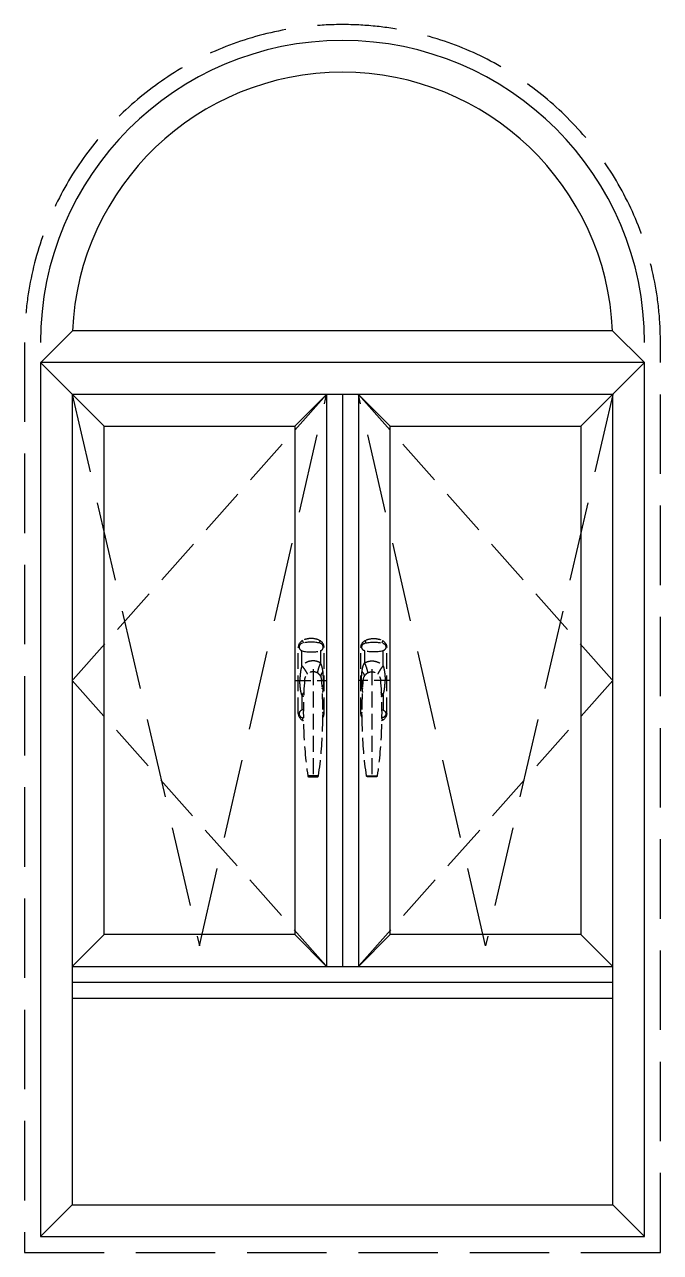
# Model space of a CAD drawing. Header units: millimetres. Extents: x 0 to 1000, y 0 to 1932.
import ezdxf

# ---------------------------------------------------------------- set-up
doc = ezdxf.new("R2010")
doc.units = ezdxf.units.MM
doc.linetypes.add('DASH', pattern=[0.35, 0.25, -0.1])
for name, color, linetype in [('Sunac_@F15_Gridline_Glass', 134, 'Continuous'), ('Sunac_Gridline_Glass', 134, 'Continuous'), ('Sunac_HardWare', 13, 'Continuous'), ('Sunac_Refline', 10, 'Continuous'), ('Sunac_Wall', 2, 'DASH')]:
    doc.layers.add(name, color=color, linetype=linetype)

# ---------------------------------------------------------------- blocks, each defined once
blk = doc.blocks.new('zs')
at = {"layer": 'Sunac_HardWare', "linetype": 'DASH', "ltscale": 100}
for p, q in [((-44.5, -52), (-44.5, 52)), ((-38.8, 23.2), (-38.8, 46.6)), ((-9.7, 46.6), (-9.7, 27.5)), ((-4, -52), (-4, 52)), ((-50, 0), (0, 0)), ((-21.2, 17.6), (-21.2, -151.5)), ((-21.2, 4.5), (-21.2, -6.9)), ((-38.8, -23.2), (-38.8, -46.6)), ((-12.8, -150.2), (-29.7, -150.2)), ((-28.2, -151.5), (-14.3, -151.5))]:
    blk.add_line(p, q, dxfattribs=at)
for centre, radius, start, end in [((-32.5, 52), 12, 117.2796, 180), ((-37, 52.5), 6.15, 103.4197, 256.5803), ((-24.2, -0.9), 61.1, 76.5803, 103.4197), ((-24.2, 36), 30, 62.7204, 117.2796), ((-16, 52), 12, 0, 62.7204), ((-11.5, 52.5), 6.15, 283.4197, 76.5803), ((-24.2, 105.9), 61.1, 256.5803, 283.4197), ((674.3, -51.1), 710.9, 175.7976, 188.0138), ((-21.2, 0), 13.5, 4.2024, 175.7976), ((-716.7, -51.1), 710.9, 351.9862, 4.2024), ((-32.5, -52), 12, 180, 242.7204), ((-37, -52.5), 6.15, 103.4197, 256.5803), ((-24.2, -105.9), 61.1, 101.671, 103.4197), ((-11.5, -52.5), 6.15, 335.9077, 23.8655), ((-16, -52), 12, 327.1977, 0), ((-24.2, 0.9), 61.1, 256.5803, 258.3531), ((-24.2, -36), 30, 242.7204, 245.8599), ((-28.2, -150), 1.5, 188.0138, 270), ((-14.3, -150), 1.5, 270, 351.9862)]:
    blk.add_arc(centre, radius, start, end, dxfattribs=at)
for points in [[(-38, 62.7), (-38, 62.5), (-38, 62.1), (-37.8, 61.6), (-37.5, 60.8), (-37.4, 60.4)], [(-37.4, 60.4), (-37.2, 59.9), (-36.7, 58.9)], [(-11.1, 60.4), (-11.3, 59.9), (-11.8, 58.9)], [(-10.5, 62.7), (-10.4, 62.5), (-10.5, 62.1), (-10.7, 61.6), (-11, 60.8), (-11.1, 60.4)], [(-44.5, 52), (-44.4, 52.2), (-44.1, 52.4), (-43.7, 52.6), (-43.1, 52.8)], [(-4, 52), (-4.1, 52.2), (-4.3, 52.4), (-4.8, 52.6), (-5.4, 52.8)], [(-38.8, 23.2), (-39.4, 21.4), (-39.9, 19.5), (-40.4, 17.4), (-40.8, 15.3), (-41.1, 13.1), (-41.4, 10.8), (-41.6, 8.6), (-41.8, 6.4), (-41.9, 4.2), (-42, 2.1), (-42, 0)], [(-9.7, 27.5), (-11.7, 28.6), (-13.7, 29.4), (-15.8, 30), (-18, 30.5), (-20.1, 30.7), (-22.3, 30.7), (-24.5, 30.5), (-26.7, 30.1), (-28.9, 29.5), (-31, 28.6), (-33.1, 27.6), (-35.1, 26.3), (-37, 24.8), (-38.8, 23.2)], [(-38.8, 23.2), (-36.9, 20.5), (-35.1, 18), (-33.5, 15.6), (-32.2, 13.4), (-31.1, 11.5), (-30.4, 9.9)], [(-9.7, 27.5), (-11, 24.3), (-12.1, 21.2), (-13.1, 18.3), (-13.8, 15.7), (-14.3, 13.5), (-14.5, 11.7)], [(-5.7, 13.8), (-6, 15.8), (-6.3, 17.7), (-6.6, 19.4), (-7, 21.1), (-7.5, 22.6), (-8, 24), (-8.5, 25.3), (-9.1, 26.4), (-9.7, 27.5)], [(-38.8, -23.2), (-39.4, -21.4), (-39.9, -19.5), (-40.4, -17.4), (-40.8, -15.3), (-41.1, -13.1), (-41.4, -10.8), (-41.6, -8.6), (-41.8, -6.4), (-41.9, -4.2), (-42, -2.1), (-42, 0)], [(-5.7, 13.8), (-7.3, 11.9), (-8.4, 10.1), (-9, 8.4), (-9.2, 6.8), (-8.9, 5.4)], [(-4.9, 0), (-4.9, 1.9), (-5, 4), (-5.1, 6.2), (-5.2, 8.6), (-5.4, 11.1), (-5.7, 13.8)], [(-4.9, 0), (-4.9, -1.9), (-5, -4), (-5.1, -6.2), (-5.2, -8.6), (-5.4, -11.1), (-5.7, -13.8)], [(-44.5, -52), (-44.4, -52.2), (-44.1, -52.4), (-43.7, -52.6), (-43.1, -52.8)], [(-4, -52), (-4.1, -52.2), (-4.3, -52.4), (-4.8, -52.6), (-5.4, -52.8)], [(-38, -62.7), (-38, -62.5), (-38, -62.1), (-37.8, -61.6), (-37.5, -60.8), (-37.4, -60.4)], [(-37.4, -60.4), (-37.2, -59.9), (-36.7, -58.9)]]:
    blk.add_spline(points, degree=3, dxfattribs=at)
for points, knots in [([(-38.8, -23.2), (-38.2, -22.3), (-37.2, -21), (-36.2, -19.6), (-35.9, -19.2)], [0, 0, 0, 0, 2.20078, 3.297346, 3.297346, 3.297346, 3.297346]), ([(-5.7, -13.8), (-5.8, -14.5), (-5.9, -15.8), (-6.2, -17.6), (-6.5, -18.7), (-6.6, -19.2)], [0, 0, 0, 0, 1.320348, 2.58877, 3.659728, 3.659728, 3.659728, 3.659728]), ([(-36.2, -25.6), (-36.5, -25.3), (-37.4, -24.6), (-38.2, -23.7), (-38.8, -23.2)], [18.819968, 18.819968, 18.819968, 18.819968, 19.570774, 21.20105, 21.20105, 21.20105, 21.20105])]:
    blk.add_open_spline(points, degree=3, knots=knots, dxfattribs=at)
blk.add_open_spline([(-5.7, -13.8), (-6.1, -13.3), (-6.5, -12.9), (-6.9, -12.4)], degree=3, dxfattribs=at)

msp = doc.modelspace()

# ---------------------------------------------------------------- linework, layer by layer
at = {"layer": 'Sunac_@F15_Gridline_Glass', "linetype": 'DASH', "ltscale": 500}
for points in [[(75, 1350), (275, 482.4), (475, 1350)], [(925, 1350), (725, 482.4), (525, 1350)]]:
    msp.add_lwpolyline(points, dxfattribs=at)
at = {"layer": 'Sunac_Gridline_Glass'}
msp.add_line((25.7, 1400), (75.4, 1450), dxfattribs=at)
at = {"layer": 'Sunac_Gridline_Glass', "ltscale": 10}
for p, q in [((924.6, 1450), (975, 1400)), ((25, 1400), (125, 1300)), ((875, 1300), (975, 1400)), ((75, 450), (925, 450)), ((75, 400), (925, 400))]:
    msp.add_line(p, q, dxfattribs=at)
at = {"layer": 'Sunac_Gridline_Glass', "lineweight": -3}
for p, q in [((475, 1350), (425, 1300)), ((475, 1350), (475, 450)), ((525, 1350), (525, 450)), ((525, 1350), (575, 1300)), ((125, 500), (75, 450)), ((475, 450), (425, 500)), ((525, 450), (575, 500)), ((875, 500), (925, 450)), ((75, 75), (25, 25)), ((925, 75), (975, 25))]:
    msp.add_line(p, q, dxfattribs=at)
msp.add_lwpolyline([(924.6, 1450), (75.4, 1450)], dxfattribs=at)
for points in [[(975, 1400), (25, 1400), (25, 25), (975, 25)], [(925, 1350), (75, 1350), (75, 75), (925, 75)], [(125, 1300), (425, 1300), (425, 500), (125, 500)], [(575, 1300), (875, 1300), (875, 500), (575, 500)]]:
    msp.add_lwpolyline(points, close=True, dxfattribs=at)
at = {"layer": 'Sunac_Gridline_Glass', "linetype": 'DASH', "ltscale": 300}
for points in [[(475, 1350), (75, 900), (475, 450)], [(525, 1350), (925, 900), (525, 450)]]:
    msp.add_lwpolyline(points, dxfattribs=at)
at = {"layer": 'Sunac_Gridline_Glass', "lineweight": -3}
for radius, start, end in [(475, 0, 180), (425, 2.4389, 177.5611)]:
    msp.add_arc((500, 1431.9), radius, start, end, dxfattribs=at)
at = {"layer": 'Sunac_Refline', "ltscale": 10}
for p, q in [((500, 1350), (500, 450)), ((75, 425), (925, 425))]:
    msp.add_line(p, q, dxfattribs=at)
at = {"layer": 'Sunac_Wall', "lineweight": -3, "ltscale": 500}
msp.add_lwpolyline([(0, 1431.9), (0, 0), (1000, 0), (1000, 1431.9)], dxfattribs=at)
msp.add_arc((500, 1431.9), 500, 360, 540, dxfattribs=at)

# ---------------------------------------------------------------- block references
at = {"layer": 'Sunac_HardWare'}
msp.add_blockref('zs', (475, 900), dxfattribs=at)
at = {"layer": 'Sunac_HardWare', "extrusion": (0, 0, -1), "zscale": -1}
msp.add_blockref('zs', (-525, 900), dxfattribs=at)

doc.saveas('drawing.dxf')
